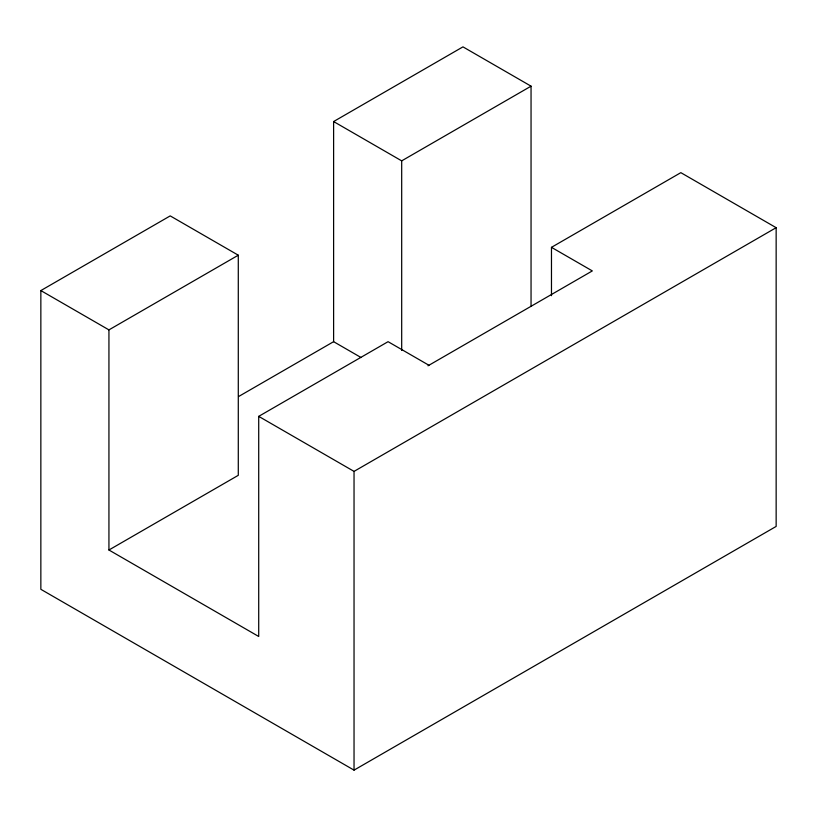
<?xml version="1.0" encoding="UTF-8"?>
<svg xmlns="http://www.w3.org/2000/svg" width="817" height="817" viewBox="0 0 817 817"><rect width="100%" height="100%" fill="white"/><g stroke="black" fill="none" stroke-linecap="round" stroke-linejoin="round"><path stroke-width="1.23" d="M551.475 295.693L551.475 247.337L680.837 172.653L776.15 227.688L776.15 526.424L354.037 770.135L40.85 589.312L40.85 290.576L170.212 215.892L238.288 255.2L238.288 475.32L108.937 550.004L108.937 329.884L238.288 255.2M238.656 396.5L333.612 341.68L333.612 121.549L462.963 46.865L531.05 86.173L531.05 306.304M333.612 121.549L401.688 160.857L531.05 86.173M108.937 550.004L258.713 636.484L258.713 416.364L388.075 341.68L428.925 365.26M428.006 365.791L592.325 270.917L551.475 247.337M258.713 416.364L354.037 471.389L776.15 227.688M333.612 341.68L361.063 357.529M40.85 290.576L108.937 329.884M401.688 160.857L401.688 350.452M354.037 471.389L354.037 770.135"/></g></svg>
